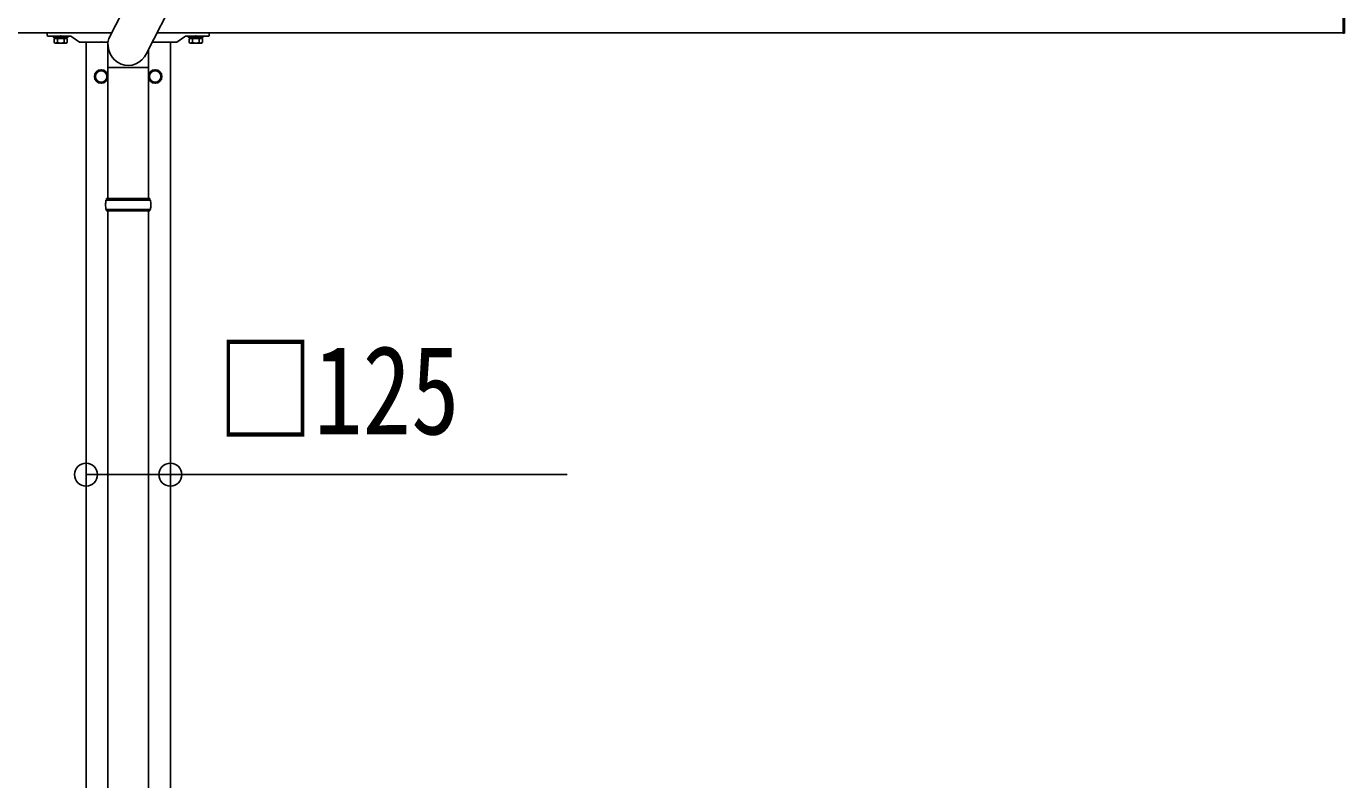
# Model space of a CAD drawing. Units: millimetres, scale not verified. Extents: x -16820 to 16820, y -11880 to 11880.
# Drawn here: x -6824 to -4871, y -238 to 878 of the extents above; entities that cross this region are included whole.
import ezdxf
from ezdxf.enums import TextEntityAlignment as Align

# ---------------------------------------------------------------- set-up
doc = ezdxf.new("R2010")
doc.units = ezdxf.units.MM
doc.header["$LTSCALE"] = 50
for name, color, linetype in [('0-4_YKK_13', 4, 'Continuous'), ('0-5_YKK_A1', 4, 'Continuous'), ('0-6_YKK_D', 6, 'Continuous')]:
    doc.layers.add(name, color=color, linetype=linetype)
doc.styles.add('ＭＳ ゴシック', font='')
doc.styles.get('ＭＳ ゴシック').set_extended_font_data('MS Gothic')

msp = doc.modelspace()

# ---------------------------------------------------------------- linework, layer by layer
at = {"layer": '0-4_YKK_13'}
for p, q in [((-4873.42, 868.54), (-4873.42, 1041.88)), ((-4871.42, 1041.88), (-4871.42, 868.54)), ((-6633.42, 995.53), (-6702.36, 860.54)), ((-6599.03, 930.96), (-6646.37, 838.25)), ((-6793.42, 868.04), (-6793.42, 866.04)), ((-6793.42, 866.04), (-6793.42, 865.04)), ((-6698.02, 869.04), (-6792.42, 869.04)), ((-6792.42, 864.04), (-6774.09, 864.04)), ((-6783.24, 860.64), (-6783.24, 854.4)), ((-6763.61, 860.64), (-6783.24, 860.64)), ((-6778.33, 860.64), (-6778.33, 854.4)), ((-6772.75, 864.04), (-6760.3, 864.04)), ((-6768.51, 860.64), (-6768.51, 854.4)), ((-6763.61, 860.64), (-6763.61, 854.4)), ((-6756.88, 862.98), (-6745.68, 855.22)), ((-6630.65, 869.04), (-6554.42, 869.04)), ((-6589.96, 862.98), (-6601.16, 855.22)), ((-6574.09, 864.04), (-6586.55, 864.04)), ((-6583.24, 860.64), (-6583.24, 854.4)), ((-6583.24, 860.64), (-6563.61, 860.64)), ((-6578.33, 860.64), (-6578.33, 854.4)), ((-6554.42, 864.04), (-6572.75, 864.04)), ((-6568.51, 860.64), (-6568.51, 854.4)), ((-6563.61, 860.64), (-6563.61, 854.4)), ((-6553.42, 868.04), (-6553.42, 866.04)), ((-6553.42, 866.04), (-6553.42, 865.04)), ((-4873.42, 868.54), (-4871.42, 868.54)), ((-6781.92, 853.64), (-6783.24, 854.4)), ((-6764.92, 853.64), (-6781.92, 853.64)), ((-6764.92, 853.64), (-6763.61, 854.4)), ((-6714.09, 855.04), (-6745.11, 855.04)), ((-6703.34, 855.04), (-6712.75, 855.04)), ((-6703.57, 817.35), (-6703.57, 852.01)), ((-6643.27, 817.35), (-6643.27, 844.32)), ((-6637.8, 855.04), (-6601.73, 855.04)), ((-6581.92, 853.64), (-6583.24, 854.4)), ((-6581.92, 853.64), (-6564.92, 853.64)), ((-6564.92, 853.64), (-6563.61, 854.4)), ((-6704.82, 804.29), (-6704.92, 804.29)), ((-6704.82, 803.79), (-6704.92, 803.79)), ((-6703.57, 817.35), (-6673.42, 817.35)), ((-6703.42, 817.35), (-6703.42, 623.04)), ((-6643.27, 817.35), (-6673.42, 817.35)), ((-6643.42, 817.35), (-6643.42, 623.04)), ((-6642.02, 804.29), (-6641.92, 804.29)), ((-6642.02, 803.79), (-6641.92, 803.79)), ((-6640.42, 621.04), (-6706.42, 621.04)), ((-6640.42, 607.04), (-6706.42, 607.04)), ((-6641.42, 623.04), (-6705.42, 623.04)), ((-6705.42, 623.04), (-6705.42, 621.04)), ((-6705.42, 605.04), (-6705.42, 607.04)), ((-6641.42, 623.04), (-6641.42, 621.04)), ((-6641.42, 605.04), (-6641.42, 607.04)), ((-6641.42, 605.04), (-6705.42, 605.04)), ((-6703.42, 605.04), (-6703.42, -299.46)), ((-6643.42, 605.04), (-6643.42, -299.46))]:
    msp.add_line(p, q, dxfattribs=at)
for points in [[(-6784.42, 864.04), (-6762.42, 864.04), (-6762.42, 862.44), (-6784.42, 862.44)], [(-6764.82, 862.44), (-6764.82, 860.64), (-6782.02, 860.64), (-6782.02, 862.44)], [(-6562.42, 864.04), (-6584.42, 864.04), (-6584.42, 862.44), (-6562.42, 862.44)], [(-6582.02, 862.44), (-6582.02, 860.64), (-6564.82, 860.64), (-6564.82, 862.44)], [(-6713.42, 813.86), (-6721.92, 808.95), (-6721.92, 799.14), (-6713.42, 794.23), (-6704.92, 799.14), (-6704.92, 808.95)], [(-6633.42, 813.86), (-6624.92, 808.95), (-6624.92, 799.14), (-6633.42, 794.23), (-6641.92, 799.14), (-6641.92, 808.95)]]:
    msp.add_lwpolyline(points, close=True, dxfattribs=at)
for centre, radius in [((-6713.42, 804.04), 10), ((-6713.42, 804.04), 8.5), ((-6633.42, 804.04), 10), ((-6633.42, 804.04), 8.5)]:
    msp.add_circle(centre, radius, dxfattribs=at)
for centre, radius, start, end in [((-6792.42, 868.04), 1, 90, 180), ((-6792.42, 865.04), 1, 180, 270), ((-6774.09, 864.24), 0.2, 270, 343.39845), ((-6773.42, 864.04), 0.5, 16.60155, 163.39845), ((-6772.75, 864.24), 0.2, 196.60155, 270), ((-6760.3, 858.04), 6, 55.30485, 90), ((-6586.55, 858.04), 6, 90, 124.69515), ((-6574.09, 864.24), 0.2, 270, 343.39845), ((-6573.42, 864.04), 0.5, 16.60155, 163.39845), ((-6572.75, 864.24), 0.2, 196.60155, 270), ((-6554.42, 868.04), 1, 0, 90), ((-6554.42, 865.04), 1, 270, 0), ((-6780.78, 857.99), 4.34, 235.61575, 304.38425), ((-6773.42, 869.88), 16.24, 252.41205, 287.58795), ((-6766.06, 857.99), 4.34, 235.61575, 304.38425), ((-6745.11, 856.04), 1, 235.30485, 270), ((-6714.09, 855.24), 0.2, 270, 343.39845), ((-6713.42, 855.04), 0.5, 16.60155, 163.39845), ((-6712.75, 855.24), 0.2, 196.60155, 270), ((-6601.73, 856.04), 1, 270, 304.69515), ((-6580.78, 857.99), 4.34, 235.61575, 304.38425), ((-6573.42, 869.88), 16.24, 252.41205, 287.58795), ((-6566.06, 857.99), 4.34, 235.61575, 304.38425), ((-6713.42, 804.04), 8.6, 171.25399, 188.74601), ((-6713.42, 804.04), 8.6, 111.25399, 128.74601), ((-6713.42, 804.04), 8.6, 51.25399, 68.74601), ((-6713.42, 804.04), 8.6, 1.66581, 8.74601), ((-6713.42, 804.04), 8.6, 351.25399, 358.33419), ((-6633.42, 804.04), 8.6, 171.25399, 178.33419), ((-6633.42, 804.04), 8.6, 181.66581, 188.74601), ((-6633.42, 804.04), 8.6, 111.25399, 128.74601), ((-6633.42, 804.04), 8.6, 51.25399, 68.74601), ((-6633.42, 804.04), 8.6, 351.25399, 8.74601), ((-6713.42, 804.04), 8.6, 231.25399, 248.74601), ((-6713.42, 804.04), 8.6, 291.25399, 308.74601), ((-6633.42, 804.04), 8.6, 231.25399, 248.74601), ((-6633.42, 804.04), 8.6, 291.25399, 308.74601), ((-6657.67, 614.04), 49.25, 171.82876, 180.00002), ((-6657.67, 614.04), 49.25, 180.00002, 188.17127), ((-6689.17, 614.04), 49.25, 359.99998, 8.17124), ((-6689.17, 614.04), 49.25, 351.82873, 359.99998)]:
    msp.add_arc(centre, radius, start, end, dxfattribs=at)
msp.add_ellipse((-6673.42, 852.01), major_axis=(0, -31.56), ratio=0.952301, start_param=4.4387875, end_param=7.4027915, dxfattribs=at)
at = {"layer": '0-5_YKK_A1'}
for p, q in [((-6698.02, 869.04), (-11947.42, 869.04)), ((-6630.65, 869.04), (-4873.42, 869.04)), ((-6735.92, -1930.96), (-6735.92, 855.04)), ((-6610.92, 855.04), (-6610.92, -1930.96))]:
    msp.add_line(p, q, dxfattribs=at)
at = {"layer": '0-6_YKK_D'}
msp.add_line((-6610.92, 214.04), (-6610.92, 213.04), dxfattribs=at)
msp.add_lwpolyline([(-6735.92, 214.04), (-6610.92, 214.04), (-6022.92, 214.04)], dxfattribs=at)
for centre in [(-6735.92, 214.04), (-6610.92, 214.04)]:
    msp.add_circle(centre, 17, dxfattribs=at)

# ---------------------------------------------------------------- texts
at = {"layer": '0-6_YKK_D', "style": 'ＭＳ ゴシック', "width": 0.8}
msp.add_text('□125', height=132, dxfattribs=at).set_placement((-6542.12, 234.04), align=Align.BOTTOM_LEFT)

doc.saveas('drawing.dxf')
